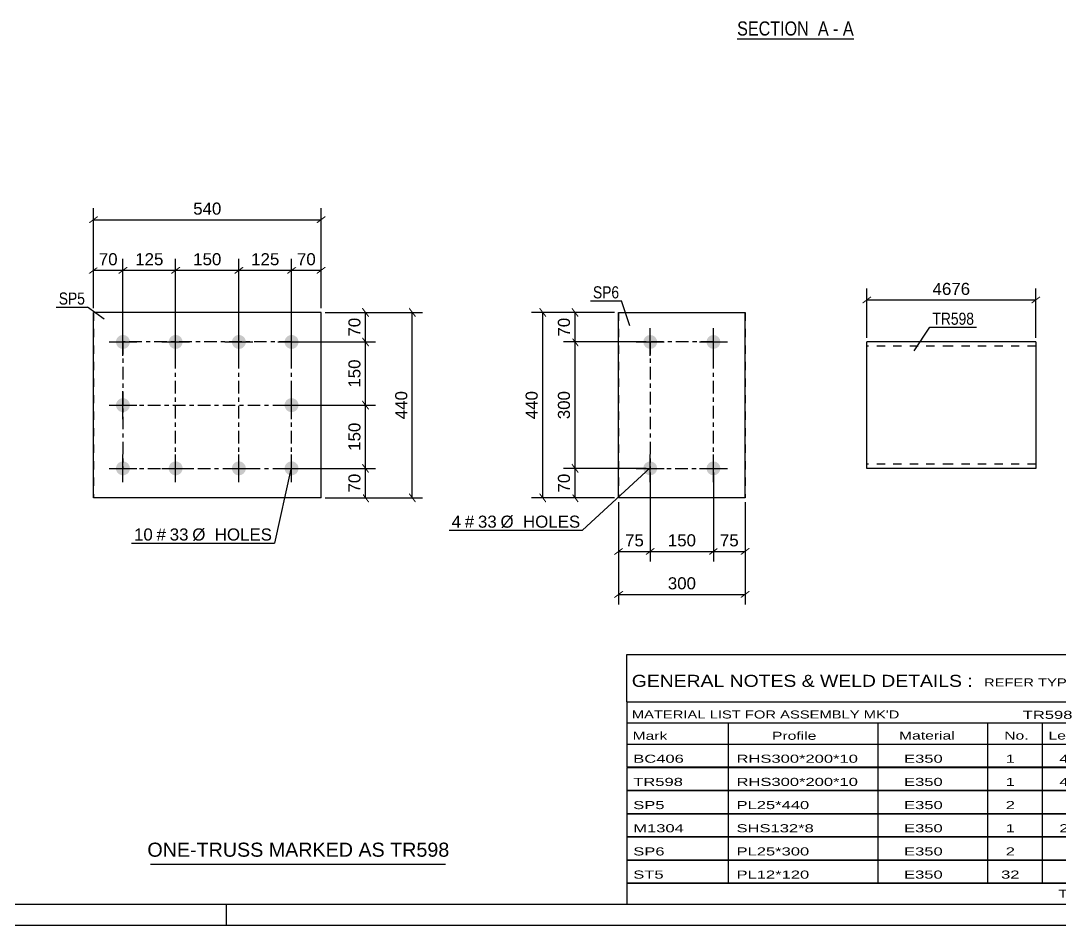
# Model space of a CAD drawing. Header units: millimetres. Extents: x 0 to 841, y 0 to 594.
# Drawn here: x 372.2 to 618.8, y 0 to 214.6 of the extents above; entities that cross this region are included whole.
import ezdxf

# ---------------------------------------------------------------- set-up
doc = ezdxf.new("R2010")
doc.units = ezdxf.units.MM
doc.linetypes.add('DXK_LINE_DOT2', pattern=[3.9198, 1.9599, -1.9599])
doc.linetypes.add('DXK_LINE_DOT3', pattern=[5.9187, 2.979, -0.9799, 0.9799, -0.9799])
doc.styles.add('Arial', font='ARIAL.TTF', dxfattribs={"height": 0.2})
doc.styles.add('Arial Narrow', font='ARIALN.TTF', dxfattribs={"height": 0.2})

# ---------------------------------------------------------------- blocks, each defined once
blk = doc.blocks.new('Unknown-122566733-1134')
at = {"color": 5, "linetype": 'Continuous'}
for p, q in [((5, 5), (836, 5)), ((421, 0), (421, 5)), ((0, 0), (841, 0))]:
    blk.add_line(p, q, dxfattribs=at)
blk = doc.blocks.new('Unknown-122566733-13 - 2287')
at = {"color": 6, "linetype": 'Continuous'}
blk.add_line((542.14, 210.39), (569.79, 210.39), dxfattribs=at)
at = {"color": 0, "linetype": 'Continuous'}
blk.add_wipeout([(560.25, 211.14), (560.25, 214.64), (542.14, 214.64), (542.14, 211.14)], dxfattribs=at)
at = {"color": 7, "linetype": 'Continuous', "style": 'Arial Narrow'}
blk.add_text('SECTION ', height=3.34, dxfattribs=at).set_placement((542.14, 211.14))
at = {"color": 0, "linetype": 'Continuous'}
blk.add_wipeout([(563.86, 211.14), (563.86, 214.64), (561.3, 214.64), (561.3, 211.14)], dxfattribs=at)
blk.add_wipeout([(566.18, 211.14), (566.18, 214.64), (564.91, 214.64), (564.91, 211.14)], dxfattribs=at)
at = {"color": 7, "linetype": 'Continuous', "style": 'Arial Narrow'}
blk.add_text('A', height=3.34, dxfattribs=at).set_placement((561.3, 211.14))
at = {"color": 0, "linetype": 'Continuous'}
blk.add_wipeout([(569.79, 211.14), (569.79, 214.64), (567.23, 214.64), (567.23, 211.14)], dxfattribs=at)
at = {"color": 7, "linetype": 'Continuous', "style": 'Arial Narrow'}
for s, p in [('-', (564.91, 211.14)), ('A', (567.23, 211.14))]:
    blk.add_text(s, height=3.34, dxfattribs=at).set_placement(p)
blk = doc.blocks.new('Bolt-122566733-1923 - 1876')
at = {"linetype": 'Continuous'}
for points in [[(398.1, 138.42), (398.06, 138.07), (397.95, 137.75), (397.78, 137.45), (397.55, 137.19), (397.27, 136.99), (396.96, 136.85), (396.62, 136.78), (396.27, 136.78), (395.94, 136.85), (395.62, 136.99), (395.34, 137.19), (395.11, 137.45), (394.94, 137.75), (394.83, 138.07), (394.8, 138.42), (394.83, 138.76), (394.94, 139.09), (395.11, 139.39), (395.34, 139.64), (395.62, 139.85), (395.94, 139.99), (396.27, 140.06), (396.62, 140.06), (396.96, 139.99), (397.27, 139.85), (397.55, 139.64), (397.78, 139.39), (397.95, 139.09), (398.06, 138.76)], [(410.6, 138.42), (410.56, 138.07), (410.45, 137.75), (410.28, 137.45), (410.05, 137.19), (409.77, 136.99), (409.46, 136.85), (409.12, 136.78), (408.77, 136.78), (408.44, 136.85), (408.12, 136.99), (407.84, 137.19), (407.61, 137.45), (407.44, 137.75), (407.33, 138.07), (407.3, 138.42), (407.33, 138.76), (407.44, 139.09), (407.61, 139.39), (407.84, 139.64), (408.12, 139.85), (408.44, 139.99), (408.77, 140.06), (409.12, 140.06), (409.46, 139.99), (409.77, 139.85), (410.05, 139.64), (410.28, 139.39), (410.45, 139.09), (410.56, 138.76)], [(425.6, 138.42), (425.56, 138.07), (425.45, 137.75), (425.28, 137.45), (425.05, 137.19), (424.77, 136.99), (424.46, 136.85), (424.12, 136.78), (423.77, 136.78), (423.44, 136.85), (423.12, 136.99), (422.84, 137.19), (422.61, 137.45), (422.44, 137.75), (422.33, 138.07), (422.3, 138.42), (422.33, 138.76), (422.44, 139.09), (422.61, 139.39), (422.84, 139.64), (423.12, 139.85), (423.44, 139.99), (423.77, 140.06), (424.12, 140.06), (424.46, 139.99), (424.77, 139.85), (425.05, 139.64), (425.28, 139.39), (425.45, 139.09), (425.56, 138.76)], [(438.1, 138.42), (438.06, 138.07), (437.95, 137.75), (437.78, 137.45), (437.55, 137.19), (437.27, 136.99), (436.96, 136.85), (436.62, 136.78), (436.27, 136.78), (435.94, 136.85), (435.62, 136.99), (435.34, 137.19), (435.11, 137.45), (434.94, 137.75), (434.83, 138.07), (434.8, 138.42), (434.83, 138.76), (434.94, 139.09), (435.11, 139.39), (435.34, 139.64), (435.62, 139.85), (435.94, 139.99), (436.27, 140.06), (436.62, 140.06), (436.96, 139.99), (437.27, 139.85), (437.55, 139.64), (437.78, 139.39), (437.95, 139.09), (438.06, 138.76)], [(398.1, 123.42), (398.06, 123.07), (397.95, 122.75), (397.78, 122.45), (397.55, 122.19), (397.27, 121.99), (396.96, 121.85), (396.62, 121.78), (396.27, 121.78), (395.94, 121.85), (395.62, 121.99), (395.34, 122.19), (395.11, 122.45), (394.94, 122.75), (394.83, 123.07), (394.8, 123.42), (394.83, 123.76), (394.94, 124.09), (395.11, 124.39), (395.34, 124.64), (395.62, 124.85), (395.94, 124.99), (396.27, 125.06), (396.62, 125.06), (396.96, 124.99), (397.27, 124.85), (397.55, 124.64), (397.78, 124.39), (397.95, 124.09), (398.06, 123.76)], [(438.1, 123.42), (438.06, 123.07), (437.95, 122.75), (437.78, 122.45), (437.55, 122.19), (437.27, 121.99), (436.96, 121.85), (436.62, 121.78), (436.27, 121.78), (435.94, 121.85), (435.62, 121.99), (435.34, 122.19), (435.11, 122.45), (434.94, 122.75), (434.83, 123.07), (434.8, 123.42), (434.83, 123.76), (434.94, 124.09), (435.11, 124.39), (435.34, 124.64), (435.62, 124.85), (435.94, 124.99), (436.27, 125.06), (436.62, 125.06), (436.96, 124.99), (437.27, 124.85), (437.55, 124.64), (437.78, 124.39), (437.95, 124.09), (438.06, 123.76)], [(398.1, 108.42), (398.06, 108.07), (397.95, 107.75), (397.78, 107.45), (397.55, 107.19), (397.27, 106.99), (396.96, 106.85), (396.62, 106.78), (396.27, 106.78), (395.94, 106.85), (395.62, 106.99), (395.34, 107.19), (395.11, 107.45), (394.94, 107.75), (394.83, 108.07), (394.8, 108.42), (394.83, 108.76), (394.94, 109.09), (395.11, 109.39), (395.34, 109.64), (395.62, 109.85), (395.94, 109.99), (396.27, 110.06), (396.62, 110.06), (396.96, 109.99), (397.27, 109.85), (397.55, 109.64), (397.78, 109.39), (397.95, 109.09), (398.06, 108.76)], [(410.6, 108.42), (410.56, 108.07), (410.45, 107.75), (410.28, 107.45), (410.05, 107.19), (409.77, 106.99), (409.46, 106.85), (409.12, 106.78), (408.77, 106.78), (408.44, 106.85), (408.12, 106.99), (407.84, 107.19), (407.61, 107.45), (407.44, 107.75), (407.33, 108.07), (407.3, 108.42), (407.33, 108.76), (407.44, 109.09), (407.61, 109.39), (407.84, 109.64), (408.12, 109.85), (408.44, 109.99), (408.77, 110.06), (409.12, 110.06), (409.46, 109.99), (409.77, 109.85), (410.05, 109.64), (410.28, 109.39), (410.45, 109.09), (410.56, 108.76)], [(425.6, 108.42), (425.56, 108.07), (425.45, 107.75), (425.28, 107.45), (425.05, 107.19), (424.77, 106.99), (424.46, 106.85), (424.12, 106.78), (423.77, 106.78), (423.44, 106.85), (423.12, 106.99), (422.84, 107.19), (422.61, 107.45), (422.44, 107.75), (422.33, 108.07), (422.3, 108.42), (422.33, 108.76), (422.44, 109.09), (422.61, 109.39), (422.84, 109.64), (423.12, 109.85), (423.44, 109.99), (423.77, 110.06), (424.12, 110.06), (424.46, 109.99), (424.77, 109.85), (425.05, 109.64), (425.28, 109.39), (425.45, 109.09), (425.56, 108.76)], [(438.1, 108.42), (438.06, 108.07), (437.95, 107.75), (437.78, 107.45), (437.55, 107.19), (437.27, 106.99), (436.96, 106.85), (436.62, 106.78), (436.27, 106.78), (435.94, 106.85), (435.62, 106.99), (435.34, 107.19), (435.11, 107.45), (434.94, 107.75), (434.83, 108.07), (434.8, 108.42), (434.83, 108.76), (434.94, 109.09), (435.11, 109.39), (435.34, 109.64), (435.62, 109.85), (435.94, 109.99), (436.27, 110.06), (436.62, 110.06), (436.96, 109.99), (437.27, 109.85), (437.55, 109.64), (437.78, 109.39), (437.95, 109.09), (438.06, 108.76)]]:
    blk.add_hatch(color=1, dxfattribs=at).paths.add_polyline_path(points)
at = {"color": 1, "linetype": 'Continuous'}
for p, q in [((396.45, 135.12), (396.45, 141.72)), ((408.95, 135.12), (408.95, 141.72)), ((423.95, 135.12), (423.95, 141.72)), ((436.45, 135.12), (436.45, 141.72)), ((393.15, 138.42), (399.75, 138.42)), ((405.65, 138.42), (412.25, 138.42)), ((420.65, 138.42), (427.25, 138.42)), ((433.15, 138.42), (439.75, 138.42)), ((396.45, 120.12), (396.45, 126.72)), ((436.45, 120.12), (436.45, 126.72)), ((393.15, 123.42), (399.75, 123.42)), ((433.15, 123.42), (439.75, 123.42)), ((396.45, 105.12), (396.45, 111.72)), ((408.95, 105.12), (408.95, 111.72)), ((423.95, 105.12), (423.95, 111.72)), ((436.45, 105.12), (436.45, 111.72)), ((393.15, 108.42), (399.75, 108.42)), ((405.65, 108.42), (412.25, 108.42)), ((420.65, 108.42), (427.25, 108.42)), ((433.15, 108.42), (439.75, 108.42))]:
    blk.add_line(p, q, dxfattribs=at)
blk = doc.blocks.new('Part-122566733-1892 - 1876')
at = {"color": 2, "linetype": 'Continuous'}
for p, q in [((389.45, 145.42), (389.45, 145.42)), ((389.45, 101.42), (389.45, 145.42)), ((443.45, 145.42), (389.45, 145.42)), ((443.45, 101.42), (443.45, 145.42)), ((389.45, 101.42), (389.45, 101.42)), ((443.45, 101.42), (389.45, 101.42))]:
    blk.add_line(p, q, dxfattribs=at)
at = {"color": 7, "linetype": 'DXK_LINE_DOT2'}
for p, q in [((389.45, 145.42), (389.45, 101.42)), ((443.45, 145.42), (443.45, 145.42)), ((443.45, 101.42), (443.45, 145.42)), ((443.45, 101.42), (443.45, 101.42))]:
    blk.add_line(p, q, dxfattribs=at)
blk = doc.blocks.new('Part-122566733-1611 - 1605')
at = {"color": 2, "linetype": 'Continuous'}
for p, q in [((592.9, 138.42), (572.9, 138.42)), ((572.9, 110.42), (572.9, 138.42)), ((613, 138.42), (593, 138.42)), ((613, 138.42), (613, 108.42)), ((572.9, 108.42), (572.9, 110.42)), ((592.9, 108.42), (572.9, 108.42)), ((613, 108.42), (593, 108.42))]:
    blk.add_line(p, q, dxfattribs=at)
at = {"color": 7, "linetype": 'DXK_LINE_DOT2'}
for p, q in [((592.9, 137.42), (572.9, 137.42)), ((613, 137.42), (593, 137.42)), ((572.9, 108.57), (572.9, 110.42)), ((572.9, 109.42), (572.9, 109.49)), ((592.9, 109.42), (572.9, 109.42)), ((613, 109.42), (593, 109.42)), ((613, 109.42), (613, 109.49))]:
    blk.add_line(p, q, dxfattribs=at)
blk = doc.blocks.new('Bolt-122566733-1771 - 1713')
at = {"linetype": 'Continuous'}
for points in [[(521.53, 140.07, -1), (521.53, 136.77, -1)], [(536.53, 140.07, -1), (536.53, 136.77, -1)], [(521.53, 110.07, -1), (521.53, 106.77, -1)], [(536.53, 110.07, -1), (536.53, 106.77, -1)]]:
    blk.add_hatch(color=1, dxfattribs=at).paths.add_polyline_path(points)
at = {"color": 1, "linetype": 'Continuous'}
for p, q in [((521.53, 135.12), (521.53, 141.72)), ((536.53, 135.12), (536.53, 141.72)), ((518.23, 138.42), (524.83, 138.42)), ((533.23, 138.42), (539.83, 138.42)), ((521.53, 105.12), (521.53, 111.72)), ((536.53, 105.12), (536.53, 111.72)), ((518.23, 108.42), (524.83, 108.42)), ((533.23, 108.42), (539.83, 108.42))]:
    blk.add_line(p, q, dxfattribs=at)
blk = doc.blocks.new('Part-122566733-1776 - 1713')
at = {"color": 2, "linetype": 'Continuous'}
for p, q in [((514.03, 101.42), (514.03, 145.42)), ((514.03, 145.42), (544.03, 145.42)), ((544.03, 101.42), (544.03, 145.42)), ((544.03, 101.42), (514.03, 101.42))]:
    blk.add_line(p, q, dxfattribs=at)
at = {"color": 7, "linetype": 'DXK_LINE_DOT2'}
for p, q in [((514.03, 145.42), (514.03, 101.42)), ((544.03, 145.42), (544.03, 101.42))]:
    blk.add_line(p, q, dxfattribs=at)
blk = doc.blocks.new('Rectangle-122566733-2019 - 1876')
at = {"color": 1, "linetype": 'DXK_LINE_DOT3'}
blk.add_lwpolyline([(396.45, 108.42), (436.45, 108.42), (436.45, 138.42), (396.45, 138.42), (396.45, 108.42)], close=True, dxfattribs=at)
blk = doc.blocks.new('Rectangle-122566733-1861 - 1713')
at = {"color": 1, "linetype": 'DXK_LINE_DOT3'}
blk.add_lwpolyline([(521.53, 108.42), (536.53, 108.42), (536.53, 138.42), (521.53, 138.42), (521.53, 108.42)], close=True, dxfattribs=at)
blk = doc.blocks.new('Line-122566733-1998 - 1876')
at = {"color": 1, "linetype": 'DXK_LINE_DOT3'}
blk.add_line((408.95, 108.42), (408.95, 138.42), dxfattribs=at)
blk = doc.blocks.new('Line-122566733-2005 - 1876')
at = {"color": 1, "linetype": 'DXK_LINE_DOT3'}
blk.add_line((423.95, 108.42), (423.95, 138.42), dxfattribs=at)
blk = doc.blocks.new('Line-122566733-2012 - 1876')
at = {"color": 1, "linetype": 'DXK_LINE_DOT3'}
blk.add_line((396.45, 123.42), (436.45, 123.42), dxfattribs=at)
blk = doc.blocks.new('StraightDimension-122566733-5524 - 1876')
at = {"linetype": 'Continuous'}
for points in [[(437.35, 156.24), (437.55, 156.09), (435.55, 154.59), (435.35, 154.74)], [(442.55, 154.59), (442.35, 154.74), (444.35, 156.24), (444.55, 156.09)]]:
    blk.add_hatch(color=7, dxfattribs=at).paths.add_polyline_path(points)
at = {"color": 7, "linetype": 'Continuous'}
for p, q in [((436.45, 139.42), (436.45, 158.12)), ((443.45, 146.42), (443.45, 158.12)), ((436.45, 155.42), (443.45, 155.42))]:
    blk.add_line(p, q, dxfattribs=at)
at = {"color": 0}
blk.add_wipeout([(442.77, 156.02), (442.77, 160.22), (437.12, 160.22), (437.12, 156.02)], dxfattribs=at)
at = {"color": 3, "style": 'Arial'}
blk.add_text('70', height=2.865, dxfattribs=at).set_placement((437.72, 156.62))
blk = doc.blocks.new('StraightDimension-122566733-1963 - 1876')
at = {"linetype": 'Continuous'}
for points in [[(464.27, 146.32), (464.42, 146.52), (465.92, 144.52), (465.77, 144.32)], [(465.92, 100.52), (465.77, 100.32), (464.27, 102.32), (464.42, 102.52)]]:
    blk.add_hatch(color=7, dxfattribs=at).paths.add_polyline_path(points)
at = {"color": 7, "linetype": 'Continuous'}
for p, q in [((444.45, 145.42), (467.49, 145.42)), ((465.09, 101.42), (465.09, 145.42)), ((444.45, 101.42), (467.49, 101.42))]:
    blk.add_line(p, q, dxfattribs=at)
at = {"color": 0}
blk.add_wipeout([(464.49, 127.35), (460.29, 127.35), (460.29, 119.48), (464.49, 119.48)], dxfattribs=at)
at = {"color": 3, "style": 'Arial'}
blk.add_text('440', height=2.865, rotation=90.0002, dxfattribs=at).set_placement((463.89, 120.08))
blk = doc.blocks.new('StraightDimension-122566733-1976 - 1876')
at = {"linetype": 'Continuous'}
for points in [[(454.81, 107.52), (454.66, 107.32), (453.16, 109.32), (453.31, 109.52)], [(453.16, 102.32), (453.31, 102.52), (454.81, 100.52), (454.66, 100.32)]]:
    blk.add_hatch(color=7, dxfattribs=at).paths.add_polyline_path(points)
at = {"color": 7, "linetype": 'Continuous'}
for p, q in [((437.45, 108.42), (456.38, 108.42)), ((453.98, 101.42), (453.98, 108.42)), ((444.45, 101.42), (456.38, 101.42))]:
    blk.add_line(p, q, dxfattribs=at)
at = {"color": 0}
blk.add_wipeout([(453.38, 107.74), (449.18, 107.74), (449.18, 102.09), (453.38, 102.09)], dxfattribs=at)
at = {"color": 3, "style": 'Arial'}
blk.add_text('70', height=2.865, rotation=90.0002, dxfattribs=at).set_placement((452.78, 102.69))
blk = doc.blocks.new('StraightDimension-122566733-1986 - 1876')
at = {"linetype": 'Continuous'}
for points in [[(454.81, 144.52), (454.66, 144.32), (453.16, 146.32), (453.31, 146.52)], [(453.16, 139.32), (453.31, 139.52), (454.81, 137.52), (454.66, 137.32)]]:
    blk.add_hatch(color=7, dxfattribs=at).paths.add_polyline_path(points)
at = {"color": 7, "linetype": 'Continuous'}
for p, q in [((444.45, 145.42), (456.38, 145.42)), ((453.98, 138.42), (453.98, 145.42)), ((437.45, 138.42), (456.38, 138.42))]:
    blk.add_line(p, q, dxfattribs=at)
at = {"color": 0}
blk.add_wipeout([(453.38, 144.74), (449.18, 144.74), (449.18, 139.09), (453.38, 139.09)], dxfattribs=at)
at = {"color": 3, "style": 'Arial'}
blk.add_text('70', height=2.865, rotation=90.0002, dxfattribs=at).set_placement((452.78, 139.69))
blk = doc.blocks.new('StraightDimension-122566733-4372 - 1876')
at = {"linetype": 'Continuous'}
for points in [[(453.16, 124.32), (453.31, 124.52), (454.81, 122.52), (454.66, 122.32)], [(454.81, 107.52), (454.66, 107.32), (453.16, 109.32), (453.31, 109.52)]]:
    blk.add_hatch(color=7, dxfattribs=at).paths.add_polyline_path(points)
at = {"color": 7, "linetype": 'Continuous'}
for p, q in [((437.45, 123.42), (456.38, 123.42)), ((453.98, 108.42), (453.98, 123.42)), ((437.45, 108.42), (456.38, 108.42))]:
    blk.add_line(p, q, dxfattribs=at)
at = {"color": 0}
blk.add_wipeout([(453.38, 119.85), (449.18, 119.85), (449.18, 111.98), (453.38, 111.98)], dxfattribs=at)
at = {"color": 3, "style": 'Arial'}
blk.add_text('150', height=2.865, rotation=90.0002, dxfattribs=at).set_placement((452.78, 112.58))
blk = doc.blocks.new('StraightDimension-122566733-4382 - 1876')
at = {"linetype": 'Continuous'}
for points in [[(453.16, 139.32), (453.31, 139.52), (454.81, 137.52), (454.66, 137.32)], [(454.81, 122.52), (454.66, 122.32), (453.16, 124.32), (453.31, 124.52)]]:
    blk.add_hatch(color=7, dxfattribs=at).paths.add_polyline_path(points)
at = {"color": 7, "linetype": 'Continuous'}
for p, q in [((437.45, 138.42), (456.38, 138.42)), ((453.98, 123.42), (453.98, 138.42)), ((437.45, 123.42), (456.38, 123.42))]:
    blk.add_line(p, q, dxfattribs=at)
at = {"color": 0}
blk.add_wipeout([(453.38, 134.85), (449.18, 134.85), (449.18, 126.98), (453.38, 126.98)], dxfattribs=at)
at = {"color": 3, "style": 'Arial'}
blk.add_text('150', height=2.865, rotation=90.0002, dxfattribs=at).set_placement((452.78, 127.58))
blk = doc.blocks.new('StraightDimension-122566733-5389 - 1876')
at = {"linetype": 'Continuous'}
for points in [[(388.55, 166.61), (388.35, 166.76), (390.35, 168.26), (390.55, 168.11)], [(444.35, 168.26), (444.55, 168.11), (442.55, 166.61), (442.35, 166.76)]]:
    blk.add_hatch(color=7, dxfattribs=at).paths.add_polyline_path(points)
at = {"color": 7, "linetype": 'Continuous'}
for p, q in [((389.45, 146.42), (389.45, 170.13)), ((443.45, 146.42), (443.45, 170.13)), ((389.45, 167.43), (443.45, 167.43))]:
    blk.add_line(p, q, dxfattribs=at)
at = {"color": 0}
blk.add_wipeout([(420.38, 168.03), (420.38, 172.23), (412.51, 172.23), (412.51, 168.03)], dxfattribs=at)
at = {"color": 3, "style": 'Arial'}
blk.add_text('540', height=2.865, dxfattribs=at).set_placement((413.11, 168.63))
blk = doc.blocks.new('StraightDimension-122566733-5525 - 1876')
at = {"linetype": 'Continuous'}
for points in [[(423.05, 154.59), (422.85, 154.74), (424.85, 156.24), (425.05, 156.09)], [(437.35, 156.24), (437.55, 156.09), (435.55, 154.59), (435.35, 154.74)]]:
    blk.add_hatch(color=7, dxfattribs=at).paths.add_polyline_path(points)
at = {"color": 7, "linetype": 'Continuous'}
for p, q in [((423.95, 139.42), (423.95, 158.12)), ((436.45, 139.42), (436.45, 158.12)), ((423.95, 155.42), (436.45, 155.42))]:
    blk.add_line(p, q, dxfattribs=at)
at = {"color": 0}
blk.add_wipeout([(434.13, 156.02), (434.13, 160.22), (426.26, 160.22), (426.26, 156.02)], dxfattribs=at)
at = {"color": 3, "style": 'Arial'}
blk.add_text('125', height=2.865, dxfattribs=at).set_placement((426.86, 156.62))
blk = doc.blocks.new('StraightDimension-122566733-5526 - 1876')
at = {"linetype": 'Continuous'}
for points in [[(408.05, 154.59), (407.85, 154.74), (409.85, 156.24), (410.05, 156.09)], [(424.85, 156.24), (425.05, 156.09), (423.05, 154.59), (422.85, 154.74)]]:
    blk.add_hatch(color=7, dxfattribs=at).paths.add_polyline_path(points)
at = {"color": 7, "linetype": 'Continuous'}
for p, q in [((408.95, 139.42), (408.95, 158.12)), ((423.95, 139.42), (423.95, 158.12)), ((408.95, 155.42), (423.95, 155.42))]:
    blk.add_line(p, q, dxfattribs=at)
at = {"color": 0}
blk.add_wipeout([(420.38, 156.02), (420.38, 160.22), (412.51, 160.22), (412.51, 156.02)], dxfattribs=at)
at = {"color": 3, "style": 'Arial'}
blk.add_text('150', height=2.865, dxfattribs=at).set_placement((413.11, 156.62))
blk = doc.blocks.new('StraightDimension-122566733-5527 - 1876')
at = {"linetype": 'Continuous'}
for points in [[(395.55, 154.59), (395.35, 154.74), (397.35, 156.24), (397.55, 156.09)], [(409.85, 156.24), (410.05, 156.09), (408.05, 154.59), (407.85, 154.74)]]:
    blk.add_hatch(color=7, dxfattribs=at).paths.add_polyline_path(points)
at = {"color": 7, "linetype": 'Continuous'}
for p, q in [((396.45, 139.42), (396.45, 158.12)), ((408.95, 139.42), (408.95, 158.12)), ((396.45, 155.42), (408.95, 155.42))]:
    blk.add_line(p, q, dxfattribs=at)
at = {"color": 0}
blk.add_wipeout([(406.63, 156.02), (406.63, 160.22), (398.76, 160.22), (398.76, 156.02)], dxfattribs=at)
at = {"color": 3, "style": 'Arial'}
blk.add_text('125', height=2.865, dxfattribs=at).set_placement((399.36, 156.62))
blk = doc.blocks.new('StraightDimension-122566733-5528 - 1876')
at = {"linetype": 'Continuous'}
for points in [[(390.35, 156.24), (390.55, 156.09), (388.55, 154.59), (388.35, 154.74)], [(395.55, 154.59), (395.35, 154.74), (397.35, 156.24), (397.55, 156.09)]]:
    blk.add_hatch(color=7, dxfattribs=at).paths.add_polyline_path(points)
at = {"color": 7, "linetype": 'Continuous'}
for p, q in [((389.45, 146.42), (389.45, 158.12)), ((396.45, 139.42), (396.45, 158.12)), ((389.45, 155.42), (396.45, 155.42))]:
    blk.add_line(p, q, dxfattribs=at)
at = {"color": 0}
blk.add_wipeout([(395.77, 156.02), (395.77, 160.22), (390.12, 160.22), (390.12, 156.02)], dxfattribs=at)
at = {"color": 3, "style": 'Arial'}
blk.add_text('70', height=2.865, dxfattribs=at).set_placement((390.72, 156.62))
blk = doc.blocks.new('StraightDimension-122566733-1616 - 1605')
at = {"linetype": 'Continuous'}
for points in [[(572, 147.56), (571.8, 147.71), (573.8, 149.21), (574, 149.06)], [(613.9, 149.21), (614.1, 149.06), (612.1, 147.56), (611.9, 147.71)]]:
    blk.add_hatch(color=7, dxfattribs=at).paths.add_polyline_path(points)
at = {"color": 7, "linetype": 'Continuous'}
for p, q in [((572.9, 139.42), (572.9, 151.08)), ((613, 139.42), (613, 151.08)), ((572.9, 148.38), (613, 148.38))]:
    blk.add_line(p, q, dxfattribs=at)
at = {"color": 0}
blk.add_wipeout([(597.99, 148.98), (597.99, 153.18), (587.9, 153.18), (587.9, 148.98)], dxfattribs=at)
at = {"color": 3, "style": 'Arial'}
blk.add_text('4676', height=2.865, dxfattribs=at).set_placement((588.5, 149.58))
blk = doc.blocks.new('StraightDimension-122566733-1851 - 1713')
at = {"linetype": 'Continuous'}
for points in [[(513.13, 77.68), (512.93, 77.83), (514.93, 79.33), (515.13, 79.18)], [(544.93, 79.33), (545.13, 79.18), (543.13, 77.68), (542.93, 77.83)]]:
    blk.add_hatch(color=7, dxfattribs=at).paths.add_polyline_path(points)
at = {"color": 7, "linetype": 'Continuous'}
for p, q in [((514.03, 100.42), (514.03, 76.11)), ((544.03, 100.42), (544.03, 76.11)), ((514.03, 78.51), (544.03, 78.51))]:
    blk.add_line(p, q, dxfattribs=at)
at = {"color": 0}
blk.add_wipeout([(532.97, 79.11), (532.97, 83.31), (525.1, 83.31), (525.1, 79.11)], dxfattribs=at)
at = {"color": 3, "style": 'Arial'}
blk.add_text('300', height=2.865, dxfattribs=at).set_placement((525.7, 79.71))
blk = doc.blocks.new('StraightDimension-122566733-1788 - 1713')
at = {"linetype": 'Continuous'}
for points in [[(502.87, 139.32), (503.02, 139.52), (504.52, 137.52), (504.37, 137.32)], [(504.52, 107.52), (504.37, 107.32), (502.87, 109.32), (503.02, 109.52)]]:
    blk.add_hatch(color=7, dxfattribs=at).paths.add_polyline_path(points)
at = {"color": 7, "linetype": 'Continuous'}
for p, q in [((520.53, 138.42), (500.99, 138.42)), ((503.69, 108.42), (503.69, 138.42)), ((520.53, 108.42), (500.99, 108.42))]:
    blk.add_line(p, q, dxfattribs=at)
at = {"color": 0}
blk.add_wipeout([(503.09, 127.35), (498.89, 127.35), (498.89, 119.48), (503.09, 119.48)], dxfattribs=at)
at = {"color": 3, "style": 'Arial'}
blk.add_text('300', height=2.865, rotation=90.0002, dxfattribs=at).set_placement((502.49, 120.08))
blk = doc.blocks.new('StraightDimension-122566733-1778 - 1713')
at = {"linetype": 'Continuous'}
for points in [[(504.52, 107.52), (504.37, 107.32), (502.87, 109.32), (503.02, 109.52)], [(502.87, 102.32), (503.02, 102.52), (504.52, 100.52), (504.37, 100.32)]]:
    blk.add_hatch(color=7, dxfattribs=at).paths.add_polyline_path(points)
at = {"color": 7, "linetype": 'Continuous'}
for p, q in [((520.53, 108.42), (500.99, 108.42)), ((503.69, 101.42), (503.69, 108.42)), ((513.03, 101.42), (500.99, 101.42))]:
    blk.add_line(p, q, dxfattribs=at)
at = {"color": 0}
blk.add_wipeout([(503.09, 107.74), (498.89, 107.74), (498.89, 102.09), (503.09, 102.09)], dxfattribs=at)
at = {"color": 3, "style": 'Arial'}
blk.add_text('70', height=2.865, rotation=90.0002, dxfattribs=at).set_placement((502.49, 102.69))
blk = doc.blocks.new('StraightDimension-122566733-1798 - 1713')
at = {"linetype": 'Continuous'}
for points in [[(504.52, 144.52), (504.37, 144.32), (502.87, 146.32), (503.02, 146.52)], [(502.87, 139.32), (503.02, 139.52), (504.52, 137.52), (504.37, 137.32)]]:
    blk.add_hatch(color=7, dxfattribs=at).paths.add_polyline_path(points)
at = {"color": 7, "linetype": 'Continuous'}
for p, q in [((513.03, 145.42), (500.99, 145.42)), ((503.69, 138.42), (503.69, 145.42)), ((520.53, 138.42), (500.99, 138.42))]:
    blk.add_line(p, q, dxfattribs=at)
at = {"color": 0}
blk.add_wipeout([(503.09, 144.74), (498.89, 144.74), (498.89, 139.09), (503.09, 139.09)], dxfattribs=at)
at = {"color": 3, "style": 'Arial'}
blk.add_text('70', height=2.865, rotation=90.0002, dxfattribs=at).set_placement((502.49, 139.69))
blk = doc.blocks.new('StraightDimension-122566733-1809 - 1713')
at = {"linetype": 'Continuous'}
for points in [[(495.21, 146.32), (495.36, 146.52), (496.86, 144.52), (496.71, 144.32)], [(496.86, 100.52), (496.71, 100.32), (495.21, 102.32), (495.36, 102.52)]]:
    blk.add_hatch(color=7, dxfattribs=at).paths.add_polyline_path(points)
at = {"color": 7, "linetype": 'Continuous'}
for p, q in [((513.03, 145.42), (493.33, 145.42)), ((496.03, 101.42), (496.03, 145.42)), ((513.03, 101.42), (493.33, 101.42))]:
    blk.add_line(p, q, dxfattribs=at)
at = {"color": 0}
blk.add_wipeout([(495.43, 127.35), (491.23, 127.35), (491.23, 119.48), (495.43, 119.48)], dxfattribs=at)
at = {"color": 3, "style": 'Arial'}
blk.add_text('440', height=2.865, rotation=90.0002, dxfattribs=at).set_placement((494.83, 120.08))
blk = doc.blocks.new('StraightDimension-122566733-1820 - 1713')
at = {"linetype": 'Continuous'}
for points in [[(514.93, 89.54), (515.13, 89.39), (513.13, 87.89), (512.93, 88.04)], [(520.63, 87.89), (520.43, 88.04), (522.43, 89.54), (522.63, 89.39)]]:
    blk.add_hatch(color=7, dxfattribs=at).paths.add_polyline_path(points)
at = {"color": 7, "linetype": 'Continuous'}
for p, q in [((521.53, 107.42), (521.53, 86.31)), ((514.03, 100.42), (514.03, 86.31)), ((514.03, 88.71), (521.53, 88.71))]:
    blk.add_line(p, q, dxfattribs=at)
at = {"color": 0}
blk.add_wipeout([(520.61, 89.31), (520.61, 93.51), (514.96, 93.51), (514.96, 89.31)], dxfattribs=at)
at = {"color": 3, "style": 'Arial'}
blk.add_text('75', height=2.865, dxfattribs=at).set_placement((515.56, 89.91))
blk = doc.blocks.new('StraightDimension-122566733-1830 - 1713')
at = {"linetype": 'Continuous'}
for points in [[(520.63, 87.89), (520.43, 88.04), (522.43, 89.54), (522.63, 89.39)], [(537.43, 89.54), (537.63, 89.39), (535.63, 87.89), (535.43, 88.04)]]:
    blk.add_hatch(color=7, dxfattribs=at).paths.add_polyline_path(points)
at = {"color": 7, "linetype": 'Continuous'}
for p, q in [((521.53, 107.42), (521.53, 86.31)), ((536.53, 107.42), (536.53, 86.31)), ((521.53, 88.71), (536.53, 88.71))]:
    blk.add_line(p, q, dxfattribs=at)
at = {"color": 0}
blk.add_wipeout([(532.97, 89.31), (532.97, 93.51), (525.1, 93.51), (525.1, 89.31)], dxfattribs=at)
at = {"color": 3, "style": 'Arial'}
blk.add_text('150', height=2.865, dxfattribs=at).set_placement((525.7, 89.91))
blk = doc.blocks.new('StraightDimension-122566733-1840 - 1713')
at = {"linetype": 'Continuous'}
for points in [[(537.43, 89.54), (537.63, 89.39), (535.63, 87.89), (535.43, 88.04)], [(543.13, 87.89), (542.93, 88.04), (544.93, 89.54), (545.13, 89.39)]]:
    blk.add_hatch(color=7, dxfattribs=at).paths.add_polyline_path(points)
at = {"color": 7, "linetype": 'Continuous'}
for p, q in [((536.53, 107.42), (536.53, 86.31)), ((544.03, 100.42), (544.03, 86.31)), ((536.53, 88.71), (544.03, 88.71))]:
    blk.add_line(p, q, dxfattribs=at)
at = {"color": 0}
blk.add_wipeout([(543.11, 89.31), (543.11, 93.51), (537.46, 93.51), (537.46, 89.31)], dxfattribs=at)
at = {"color": 3, "style": 'Arial'}
blk.add_text('75', height=2.865, dxfattribs=at).set_placement((538.06, 89.91))
blk = doc.blocks.new('Mark-122566733-1888 - 1876')
at = {"color": 0}
blk.add_wipeout([(387.43, 147.29), (387.43, 150.29), (381.22, 150.29), (381.22, 147.29)], dxfattribs=at)
blk.add_wipeout([(387.43, 147.29), (387.43, 150.29), (381.22, 150.29), (381.22, 147.29)], dxfattribs=at)
at = {"color": 30, "linetype": 'Continuous'}
for p in [(380.62, 146.69), (392.01, 143.85)]:
    blk.add_line(p, (388.03, 146.69), dxfattribs=at)
at = {"color": 3, "style": 'Arial Narrow'}
blk.add_text('SP5', height=2.863, dxfattribs=at).set_placement((381.22, 147.29))
blk = doc.blocks.new('Mark-122566733-1919 - 1876')
at = {"color": 0}
blk.add_wipeout([(403.52, 91.29), (403.52, 94.29), (399.07, 94.29), (399.07, 91.29)], dxfattribs=at)
blk.add_wipeout([(403.52, 91.29), (403.52, 94.29), (399.07, 94.29), (399.07, 91.29)], dxfattribs=at)
blk.add_wipeout([(406.64, 91.29), (406.64, 94.29), (404.42, 94.29), (404.42, 91.29)], dxfattribs=at)
blk.add_wipeout([(406.64, 91.29), (406.64, 94.29), (404.42, 94.29), (404.42, 91.29)], dxfattribs=at)
at = {"color": 3, "style": 'Arial'}
blk.add_text('10', height=2.865, dxfattribs=at).set_placement((399.07, 91.29))
at = {"color": 0}
blk.add_wipeout([(411.99, 91.29), (411.99, 94.29), (407.54, 94.29), (407.54, 91.29)], dxfattribs=at)
blk.add_wipeout([(411.99, 91.29), (411.99, 94.29), (407.54, 94.29), (407.54, 91.29)], dxfattribs=at)
at = {"color": 3, "style": 'Arial'}
blk.add_text('#', height=2.87, dxfattribs=at).set_placement((404.42, 91.29))
at = {"color": 0}
blk.add_wipeout([(431.78, 91.29), (431.78, 94.29), (412.89, 94.29), (412.89, 91.29)], dxfattribs=at)
blk.add_wipeout([(431.78, 91.29), (431.78, 94.29), (412.89, 94.29), (412.89, 91.29)], dxfattribs=at)
at = {"color": 7, "linetype": 'Continuous'}
for p in [(436.27, 108.25), (398.47, 90.69)]:
    blk.add_line(p, (432.38, 90.69), dxfattribs=at)
at = {"color": 3, "style": 'Arial'}
for s, p in [('33', (407.54, 91.29)), ('Ø  HOLES', (412.89, 91.29))]:
    blk.add_text(s, height=2.865, dxfattribs=at).set_placement(p)
blk = doc.blocks.new('Unknown-122566733-5820')
at = {"color": 7, "linetype": 'Continuous'}
blk.add_line((403, 14.5), (473, 14.5), dxfattribs=at)
at = {"color": 7, "style": 'Arial'}
blk.add_text('ONE-TRUSS MARKED AS TR598', height=3.3428, dxfattribs=at).set_placement((402.24, 16.25))
blk = doc.blocks.new('Unknown-122566733-5819')
at = {"color": 7, "linetype": 'Continuous'}
for p, q in [((516, 64.25), (676, 64.25)), ((516, 53), (516, 64.25)), ((676, 64.25), (676, 53)), ((516, 53), (676, 53)), ((516, 53), (516, 48)), ((676, 53), (676, 48)), ((516, 48), (676, 48)), ((516, 48), (516, 43)), ((540, 48), (540, 43)), ((575.5, 48), (575.5, 43)), ((601.5, 48), (601.5, 43)), ((614.5, 48), (614.5, 43)), ((632, 48), (632, 43)), ((654, 48), (654, 43)), ((676, 48), (676, 43)), ((516, 43), (676, 43)), ((516, 42.95), (516, 37.55)), ((516, 42.95), (676, 42.95)), ((540, 43), (540, 37.5)), ((575.5, 43), (575.5, 37.5)), ((601.5, 43), (601.5, 37.5)), ((614.5, 43), (614.5, 37.5)), ((632, 43), (632, 37.5)), ((654, 43), (654, 37.5)), ((676, 42.95), (676, 37.55)), ((516, 37.55), (676, 37.55)), ((516, 37.45), (516, 32.05)), ((516, 37.45), (676, 37.45)), ((540, 37.5), (540, 32)), ((575.5, 37.5), (575.5, 32)), ((601.5, 37.5), (601.5, 32)), ((614.5, 37.5), (614.5, 32)), ((632, 37.5), (632, 32)), ((654, 37.5), (654, 32)), ((676, 37.45), (676, 32.05)), ((516, 32.05), (676, 32.05)), ((516, 31.95), (516, 26.55)), ((516, 31.95), (676, 31.95)), ((540, 32), (540, 26.5)), ((575.5, 32), (575.5, 26.5)), ((601.5, 32), (601.5, 26.5)), ((614.5, 32), (614.5, 26.5)), ((632, 32), (632, 26.5)), ((654, 32), (654, 26.5)), ((676, 31.95), (676, 26.55)), ((516, 26.55), (676, 26.55)), ((516, 26.45), (516, 21.05)), ((516, 26.45), (676, 26.45)), ((540, 26.5), (540, 21)), ((575.5, 26.5), (575.5, 21)), ((601.5, 26.5), (601.5, 21)), ((614.5, 26.5), (614.5, 21)), ((632, 26.5), (632, 21)), ((654, 26.5), (654, 21)), ((676, 26.45), (676, 21.05)), ((516, 21.05), (676, 21.05)), ((516, 20.95), (516, 15.55)), ((516, 20.95), (676, 20.95)), ((540, 21), (540, 15.5)), ((575.5, 21), (575.5, 15.5)), ((601.5, 21), (601.5, 15.5)), ((614.5, 21), (614.5, 15.5)), ((632, 21), (632, 15.5)), ((654, 21), (654, 15.5)), ((676, 20.95), (676, 15.55)), ((516, 15.55), (676, 15.55)), ((516, 15.45), (516, 10.05)), ((516, 15.45), (676, 15.45)), ((540, 15.5), (540, 10)), ((575.5, 15.5), (575.5, 10)), ((601.5, 15.5), (601.5, 10)), ((614.5, 15.5), (614.5, 10)), ((632, 15.5), (632, 10)), ((654, 15.5), (654, 10)), ((676, 15.45), (676, 10.05)), ((516, 10.05), (676, 10.05)), ((516, 10), (676, 10)), ((516, 10), (516, 5)), ((632, 10), (632, 5)), ((654, 10), (654, 5)), ((676, 10), (676, 5)), ((516, 5), (676, 5))]:
    blk.add_line(p, q, dxfattribs=at)
at = {"color": 7, "style": 'Arial Narrow'}
for s, height, width, p in [('GENERAL NOTES & WELD DETAILS :', 2.8633, 1.4, (517.15, 56.56)), ('REFER TYP DRAWING TYP-01', 1.9089, 1.6, (600.7, 56.66)), ("MATERIAL LIST FOR ASSEMBLY MK'D", 1.9089, 1.6, (517.15, 49.06)), ('TR598', 1.909, 1.794707, (609.9, 48.97)), ('1', 1.91, 1.794707, (638.08, 49.06)), ('No. Required', 1.9089, 1.6, (647.41, 49.06)), ('Mark', 1.909, 1.7, (517.34, 44)), ('Profile', 1.909, 1.7, (550.41, 44)), ('Material', 1.909, 1.7, (580.54, 44.06)), ('No.', 1.909, 1.7, (605.5, 44.06)), ('Length', 1.909, 1.7, (616, 44.06)), ('Area', 1.909, 1.7, (638.5, 44.06)), ('Weight', 1.909, 1.7, (658, 44.06))]:
    blk.add_text(s, height=height, dxfattribs=dict(at, width=width)).set_placement(p)
at = {"color": 7, "linetype": 'Continuous', "style": 'Arial Narrow'}
for s, height, width, p in [('BC406', 1.909, 1.794707, (517.5, 38.56)), ('RHS300*200*10', 1.9089, 1.794707, (542, 38.56)), ('E350', 1.909, 1.794707, (581.74, 38.56)), ('1', 1.91, 1.794707, (605.86, 38.56)), ('4676', 1.909, 1.794707, (618.58, 38.56)), ('4.7', 1.909, 1.794707, (642.32, 38.56)), ('352.4', 1.909, 1.794707, (658.96, 38.56)), ('TR598', 1.909, 1.794707, (517.5, 33.06)), ('RHS300*200*10', 1.9089, 1.794707, (542, 33.06)), ('E350', 1.909, 1.794707, (581.74, 33.06)), ('1', 1.91, 1.794707, (605.86, 33.06)), ('4676', 1.909, 1.794707, (618.58, 33.06)), ('4.7', 1.909, 1.794707, (642.32, 33.06)), ('352.4', 1.909, 1.794707, (658.96, 33.06)), ('SP5', 1.909, 1.794707, (517.5, 27.56)), ('PL25*440', 1.909, 1.794707, (542, 27.56)), ('E350', 1.909, 1.794707, (581.74, 27.56)), ('2', 1.91, 1.794707, (605.86, 27.56)), ('540', 1.909, 1.794707, (620.77, 27.56)), ('0.5', 1.909, 1.794707, (642.32, 27.56)), ('93.3', 1.909, 1.794707, (661.14, 27.56)), ('M1304', 1.909, 1.794707, (517.5, 22.06)), ('SHS132*8', 1.909, 1.794707, (542, 22.06)), ('E350', 1.909, 1.794707, (581.74, 22.06)), ('1', 1.91, 1.794707, (605.86, 22.06)), ('2890', 1.909, 1.794707, (618.58, 22.06)), ('1.5', 1.909, 1.794707, (642.32, 22.06)), ('90.0', 1.909, 1.794707, (661.14, 22.06)), ('SP6', 1.909, 1.794707, (517.5, 16.56)), ('PL25*300', 1.909, 1.794707, (542, 16.56)), ('E350', 1.909, 1.794707, (581.74, 16.56)), ('2', 1.91, 1.794707, (605.86, 16.56)), ('440', 1.909, 1.794707, (620.77, 16.56)), ('0.3', 1.909, 1.794707, (642.32, 16.56)), ('51.8', 1.909, 1.794707, (661.14, 16.56)), ('ST5', 1.909, 1.794707, (517.5, 11.06)), ('PL12*120', 1.909, 1.794707, (542, 11.06)), ('E350', 1.909, 1.794707, (581.74, 11.06)), ('32', 1.909, 1.794707, (604.76, 11.06)), ('120', 1.909, 1.794707, (620.77, 11.06)), ('0.0', 1.909, 1.794707, (642.32, 11.06)), ('21.4', 1.909, 1.794707, (661.14, 11.06)), ('Total', 1.909, 1.7, (618.33, 6.5)), ('13.1', 1.909, 1.794707, (639.64, 6.5)), ('961.3', 1.909, 1.794707, (658.96, 6.5))]:
    blk.add_text(s, height=height, dxfattribs=dict(at, width=width)).set_placement(p)
blk = doc.blocks.new('Mark-122566733-1607 - 1605')
at = {"color": 0}
blk.add_wipeout([(598.34, 142.5), (598.34, 145.5), (588.48, 145.5), (588.48, 142.5)], dxfattribs=at)
blk.add_wipeout([(598.34, 142.5), (598.34, 145.5), (588.48, 145.5), (588.48, 142.5)], dxfattribs=at)
at = {"color": 30, "linetype": 'Continuous'}
for p, q in [((584.1, 136.31), (587.88, 141.9)), ((587.88, 141.9), (598.94, 141.9))]:
    blk.add_line(p, q, dxfattribs=at)
at = {"color": 3, "style": 'Arial Narrow'}
blk.add_text('TR598', height=2.863, dxfattribs=at).set_placement((588.48, 142.5))
blk = doc.blocks.new('Mark-122566733-1767 - 1713')
at = {"color": 0}
blk.add_wipeout([(476.64, 94.34), (476.64, 97.34), (474.41, 97.34), (474.41, 94.34)], dxfattribs=at)
blk.add_wipeout([(476.64, 94.34), (476.64, 97.34), (474.41, 97.34), (474.41, 94.34)], dxfattribs=at)
blk.add_wipeout([(479.76, 94.34), (479.76, 97.34), (477.54, 97.34), (477.54, 94.34)], dxfattribs=at)
blk.add_wipeout([(479.76, 94.34), (479.76, 97.34), (477.54, 97.34), (477.54, 94.34)], dxfattribs=at)
at = {"color": 3, "style": 'Arial'}
blk.add_text('4', height=2.87, dxfattribs=at).set_placement((474.41, 94.34))
at = {"color": 0}
blk.add_wipeout([(485.11, 94.34), (485.11, 97.34), (480.66, 97.34), (480.66, 94.34)], dxfattribs=at)
blk.add_wipeout([(485.11, 94.34), (485.11, 97.34), (480.66, 97.34), (480.66, 94.34)], dxfattribs=at)
at = {"color": 3, "style": 'Arial'}
blk.add_text('#', height=2.87, dxfattribs=at).set_placement((477.54, 94.34))
at = {"color": 0}
blk.add_wipeout([(504.89, 94.34), (504.89, 97.34), (486.01, 97.34), (486.01, 94.34)], dxfattribs=at)
blk.add_wipeout([(504.89, 94.34), (504.89, 97.34), (486.01, 97.34), (486.01, 94.34)], dxfattribs=at)
at = {"color": 7, "linetype": 'Continuous'}
for p in [(521.53, 108.58), (473.81, 93.74)]:
    blk.add_line(p, (505.49, 93.74), dxfattribs=at)
at = {"color": 3, "style": 'Arial'}
for s, p in [('33', (480.66, 94.34)), ('Ø  HOLES', (486.01, 94.34))]:
    blk.add_text(s, height=2.865, dxfattribs=at).set_placement(p)
blk = doc.blocks.new('Mark-122566733-1772 - 1713')
at = {"color": 0}
blk.add_wipeout([(514.15, 148.76), (514.15, 151.76), (507.94, 151.76), (507.94, 148.76)], dxfattribs=at)
blk.add_wipeout([(514.15, 148.76), (514.15, 151.76), (507.94, 151.76), (507.94, 148.76)], dxfattribs=at)
at = {"color": 30, "linetype": 'Continuous'}
for p in [(507.34, 148.16), (516.69, 142.26)]:
    blk.add_line(p, (514.75, 148.16), dxfattribs=at)
at = {"color": 3, "style": 'Arial Narrow'}
blk.add_text('SP6', height=2.863, dxfattribs=at).set_placement((507.94, 148.76))

msp = doc.modelspace()

# ---------------------------------------------------------------- block references
for name in ['Unknown-122566733-1134', 'Part-122566733-1892 - 1876', 'Part-122566733-1776 - 1713', 'Bolt-122566733-1923 - 1876', 'Bolt-122566733-1771 - 1713', 'Rectangle-122566733-2019 - 1876', 'Line-122566733-1998 - 1876', 'Line-122566733-2005 - 1876', 'Rectangle-122566733-1861 - 1713', 'Part-122566733-1611 - 1605', 'Line-122566733-2012 - 1876', 'Unknown-122566733-5819', 'Unknown-122566733-5820']:
    msp.add_blockref(name, (0, 0))

# ---------------------------------------------------------------- next in the draw order: block references
for name in ['Unknown-122566733-13 - 2287', 'StraightDimension-122566733-5524 - 1876', 'StraightDimension-122566733-1616 - 1605', 'StraightDimension-122566733-1788 - 1713', 'StraightDimension-122566733-1851 - 1713']:
    msp.add_blockref(name, (0, 0))

# ---------------------------------------------------------------- next in the draw order: block references
for name in ['StraightDimension-122566733-1963 - 1876', 'StraightDimension-122566733-1798 - 1713', 'Mark-122566733-1607 - 1605', 'StraightDimension-122566733-1778 - 1713']:
    msp.add_blockref(name, (0, 0))

# ---------------------------------------------------------------- next in the draw order: block references
for name in ['StraightDimension-122566733-1986 - 1876', 'StraightDimension-122566733-1809 - 1713', 'StraightDimension-122566733-1976 - 1876']:
    msp.add_blockref(name, (0, 0))

# ---------------------------------------------------------------- next in the draw order: block references
for name in ['StraightDimension-122566733-5389 - 1876', 'Mark-122566733-1772 - 1713', 'StraightDimension-122566733-4372 - 1876', 'StraightDimension-122566733-1820 - 1713']:
    msp.add_blockref(name, (0, 0))

# ---------------------------------------------------------------- next in the draw order: block references
for name in ['StraightDimension-122566733-4382 - 1876', 'Mark-122566733-1919 - 1876', 'StraightDimension-122566733-1830 - 1713']:
    msp.add_blockref(name, (0, 0))

# ---------------------------------------------------------------- next in the draw order: block references
for name in ['StraightDimension-122566733-5525 - 1876', 'Mark-122566733-1767 - 1713', 'StraightDimension-122566733-1840 - 1713']:
    msp.add_blockref(name, (0, 0))

# ---------------------------------------------------------------- next in the draw order: block references
msp.add_blockref('StraightDimension-122566733-5526 - 1876', (0, 0))

# ---------------------------------------------------------------- next in the draw order: block references
msp.add_blockref('StraightDimension-122566733-5527 - 1876', (0, 0))

# ---------------------------------------------------------------- next in the draw order: block references
msp.add_blockref('StraightDimension-122566733-5528 - 1876', (0, 0))

# ---------------------------------------------------------------- next in the draw order: block references
msp.add_blockref('Mark-122566733-1888 - 1876', (0, 0))

doc.saveas('drawing.dxf')
